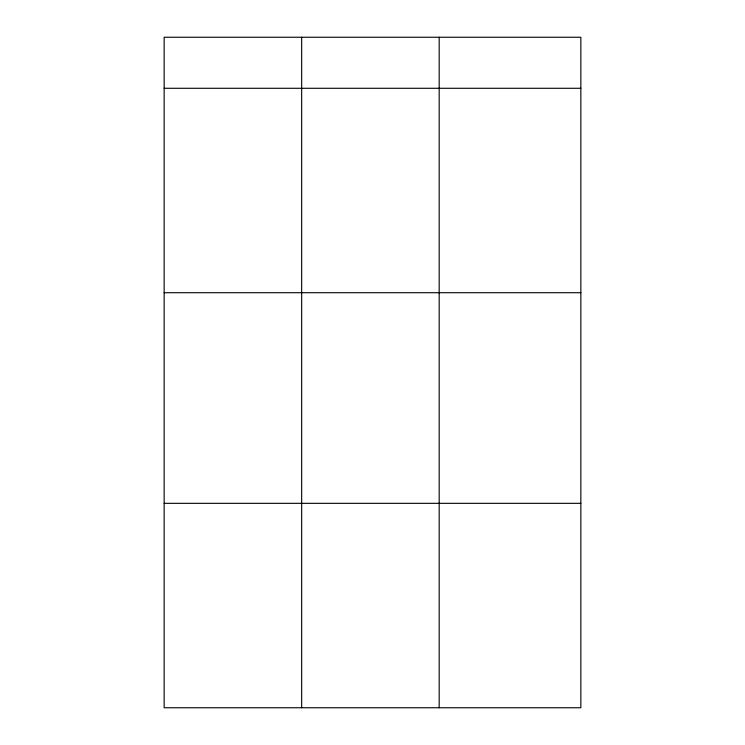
<?xml version="1.0" encoding="UTF-8"?>
<svg xmlns="http://www.w3.org/2000/svg" width="745" height="745" viewBox="0 0 745 745"><rect width="100%" height="100%" fill="white"/><g stroke="black" fill="none" stroke-linecap="round" stroke-linejoin="round"><path stroke-width="1.12" d="M580.849 292.711L580.849 37.25L164.151 37.25L164.151 707.75L580.849 707.75L580.849 292.711L164.151 292.711M164.151 88.282L580.849 88.282M164.151 503.331L580.849 503.331M439.178 37.25L439.178 707.75M301.66 37.25L301.66 707.75"/></g></svg>
